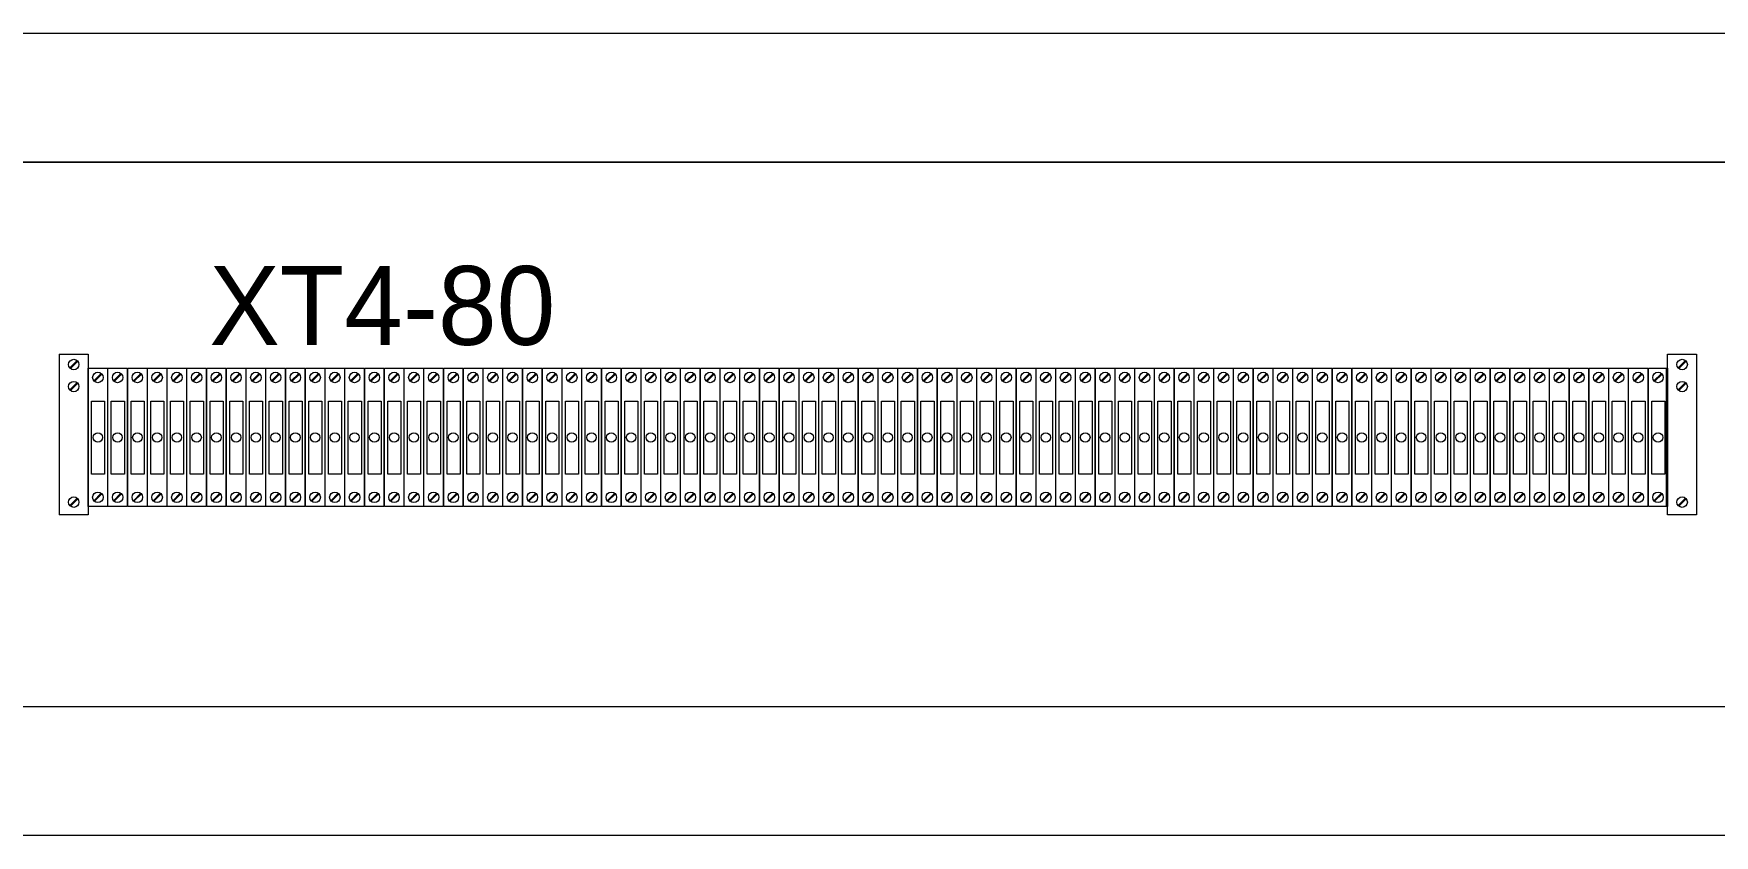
# Model space of a CAD drawing. Header units: millimetres. Extents: x 43457 to 72822, y 60284 to 123188.
# Drawn here: x 44127 to 44650, y 61876 to 62126 of the extents above; entities that cross this region are included whole.
import ezdxf

# ---------------------------------------------------------------- set-up
doc = ezdxf.new("R2010")
doc.units = ezdxf.units.MM
doc.header["$LTSCALE"] = 10
doc.layers.add('1轮廓实线层', color=7, linetype='Continuous', lineweight=18)
doc.layers.add('6文字层', color=3, linetype='Continuous', lineweight=18)
doc.styles.add('样式 1', font='SIMYOU.TTF', dxfattribs={"width": 0.9})

msp = doc.modelspace()

# ---------------------------------------------------------------- linework, layer by layer
at = {"layer": '1轮廓实线层'}
for p, q in [((44845.97, 62125.64), (44102.53, 62125.64)), ((45246.97, 62125.64), (44102.53, 62125.64)), ((44845.97, 62085.64), (44102.53, 62085.64)), ((44102.53, 62085.64), (45246.97, 62085.64)), ((45246.97, 61916.1), (44102.53, 61916.1)), ((45285.97, 61876.11), (44063.53, 61876.11))]:
    msp.add_line(p, q, dxfattribs=at)
at = {"layer": '1轮廓实线层', "lineweight": 13}
for p, q in [((44134.88, 62025.87), (44143.88, 62025.87)), ((44134.88, 62025.87), (44134.88, 61975.87)), ((44138.13, 62021.6), (44140.43, 62023.9)), ((44138.33, 62021.4), (44140.63, 62023.7)), ((44143.88, 62025.87), (44143.88, 61975.87)), ((44635.22, 62025.87), (44644.22, 62025.87)), ((44635.22, 61975.87), (44635.22, 62025.87)), ((44638.47, 62021.6), (44640.77, 62023.9)), ((44638.67, 62021.4), (44640.97, 62023.7)), ((44644.22, 62025.87), (44644.22, 61975.87)), ((44138.13, 62014.73), (44140.43, 62017.03)), ((44138.33, 62014.53), (44140.63, 62016.83)), ((44143.88, 62021.47), (44149.88, 62021.47)), ((44143.88, 61978.47), (44143.88, 62021.47)), ((44145.63, 62017.57), (44147.93, 62019.87)), ((44145.83, 62017.37), (44148.13, 62019.67)), ((44149.88, 62021.47), (44149.88, 61978.47)), ((44150.02, 62021.47), (44156.02, 62021.47)), ((44150.02, 61978.47), (44150.02, 62021.47)), ((44151.77, 62017.57), (44154.07, 62019.87)), ((44151.97, 62017.37), (44154.27, 62019.67)), ((44156.02, 62021.47), (44156.02, 61978.47)), ((44156.17, 62021.47), (44162.17, 62021.47)), ((44156.17, 61978.47), (44156.17, 62021.47)), ((44157.92, 62017.57), (44160.21, 62019.87)), ((44158.12, 62017.37), (44160.42, 62019.67)), ((44162.17, 62021.47), (44162.17, 61978.47)), ((44162.31, 62021.47), (44168.31, 62021.47)), ((44162.31, 61978.47), (44162.31, 62021.47)), ((44164.06, 62017.57), (44166.36, 62019.87)), ((44164.26, 62017.37), (44166.56, 62019.67)), ((44168.31, 62021.47), (44168.31, 61978.47)), ((44168.45, 62021.47), (44174.45, 62021.47)), ((44168.45, 61978.47), (44168.45, 62021.47)), ((44170.2, 62017.57), (44172.5, 62019.87)), ((44170.41, 62017.37), (44172.7, 62019.67)), ((44174.45, 62021.47), (44174.45, 61978.47)), ((44174.6, 62021.47), (44180.6, 62021.47)), ((44174.6, 61978.47), (44174.6, 62021.47)), ((44176.35, 62017.57), (44178.65, 62019.87)), ((44176.55, 62017.37), (44178.85, 62019.67)), ((44180.6, 62021.47), (44180.6, 61978.47)), ((44180.74, 62021.47), (44186.74, 62021.47)), ((44180.74, 61978.47), (44180.74, 62021.47)), ((44182.49, 62017.57), (44184.79, 62019.87)), ((44182.69, 62017.37), (44184.99, 62019.67)), ((44186.74, 62021.47), (44186.74, 61978.47)), ((44186.88, 62021.47), (44192.88, 62021.47)), ((44186.88, 61978.47), (44186.88, 62021.47)), ((44188.63, 62017.57), (44190.93, 62019.87)), ((44188.84, 62017.37), (44191.13, 62019.67)), ((44192.88, 62021.47), (44192.88, 61978.47)), ((44193.03, 62021.47), (44199.03, 62021.47)), ((44193.03, 61978.47), (44193.03, 62021.47)), ((44194.78, 62017.57), (44197.08, 62019.87)), ((44194.98, 62017.37), (44197.28, 62019.67)), ((44199.03, 62021.47), (44199.03, 61978.47)), ((44199.17, 62021.47), (44205.17, 62021.47)), ((44199.17, 61978.47), (44199.17, 62021.47)), ((44200.92, 62017.57), (44203.22, 62019.87)), ((44201.12, 62017.37), (44203.42, 62019.67)), ((44205.17, 62021.47), (44205.17, 61978.47)), ((44205.31, 62021.47), (44211.31, 62021.47)), ((44205.31, 61978.47), (44205.31, 62021.47)), ((44207.06, 62017.57), (44209.36, 62019.87)), ((44207.27, 62017.37), (44209.56, 62019.67)), ((44211.31, 62021.47), (44211.31, 61978.47)), ((44211.46, 62021.47), (44217.46, 62021.47)), ((44211.46, 61978.47), (44211.46, 62021.47)), ((44213.21, 62017.57), (44215.51, 62019.87)), ((44213.41, 62017.37), (44215.71, 62019.67)), ((44217.46, 62021.47), (44217.46, 61978.47)), ((44217.6, 62021.47), (44223.6, 62021.47)), ((44217.6, 61978.47), (44217.6, 62021.47)), ((44219.35, 62017.57), (44221.65, 62019.87)), ((44219.55, 62017.37), (44221.85, 62019.67)), ((44223.6, 62021.47), (44223.6, 61978.47)), ((44223.74, 62021.47), (44229.74, 62021.47)), ((44223.74, 61978.47), (44223.74, 62021.47)), ((44225.5, 62017.57), (44227.79, 62019.87)), ((44225.7, 62017.37), (44228, 62019.67)), ((44229.74, 62021.47), (44229.74, 61978.47)), ((44229.89, 62021.47), (44235.89, 62021.47)), ((44229.89, 61978.47), (44229.89, 62021.47)), ((44231.64, 62017.57), (44233.94, 62019.87)), ((44231.84, 62017.37), (44234.14, 62019.67)), ((44235.89, 62021.47), (44235.89, 61978.47)), ((44236.03, 62021.47), (44242.03, 62021.47)), ((44236.03, 61978.47), (44236.03, 62021.47)), ((44237.78, 62017.57), (44240.08, 62019.87)), ((44237.98, 62017.37), (44240.28, 62019.67)), ((44242.03, 62021.47), (44242.03, 61978.47)), ((44242.18, 62021.47), (44248.18, 62021.47)), ((44242.18, 61978.47), (44242.18, 62021.47)), ((44243.93, 62017.57), (44246.22, 62019.87)), ((44244.13, 62017.37), (44246.43, 62019.67)), ((44248.18, 62021.47), (44248.18, 61978.47)), ((44248.32, 62021.47), (44254.32, 62021.47)), ((44248.32, 61978.47), (44248.32, 62021.47)), ((44250.07, 62017.57), (44252.37, 62019.87)), ((44250.27, 62017.37), (44252.57, 62019.67)), ((44254.32, 62021.47), (44254.32, 61978.47)), ((44254.46, 62021.47), (44260.46, 62021.47)), ((44254.46, 61978.47), (44254.46, 62021.47)), ((44256.21, 62017.57), (44258.51, 62019.87)), ((44256.41, 62017.37), (44258.71, 62019.67)), ((44260.46, 62021.47), (44260.46, 61978.47)), ((44260.61, 62021.47), (44266.61, 62021.47)), ((44260.61, 61978.47), (44260.61, 62021.47)), ((44262.36, 62017.57), (44264.65, 62019.87)), ((44262.56, 62017.37), (44264.86, 62019.67)), ((44266.61, 62021.47), (44266.61, 61978.47)), ((44266.75, 61978.47), (44266.75, 62021.47)), ((44266.75, 62021.47), (44272.75, 62021.47)), ((44266.75, 61978.47), (44266.75, 62021.47)), ((44268.5, 62017.57), (44270.8, 62019.87)), ((44268.7, 62017.37), (44271, 62019.67)), ((44272.75, 62021.47), (44272.75, 61978.47)), ((44272.89, 62021.47), (44278.89, 62021.47)), ((44272.89, 61978.47), (44272.89, 62021.47)), ((44274.64, 62017.57), (44276.94, 62019.87)), ((44274.85, 62017.37), (44277.14, 62019.67)), ((44278.89, 62021.47), (44278.89, 61978.47)), ((44279.04, 62021.47), (44285.04, 62021.47)), ((44279.04, 61978.47), (44279.04, 62021.47)), ((44280.79, 62017.57), (44283.09, 62019.87)), ((44280.99, 62017.37), (44283.29, 62019.67)), ((44285.04, 62021.47), (44285.04, 61978.47)), ((44285.18, 62021.47), (44291.18, 62021.47)), ((44285.18, 61978.47), (44285.18, 62021.47)), ((44286.93, 62017.57), (44289.23, 62019.87)), ((44287.13, 62017.37), (44289.43, 62019.67)), ((44291.18, 62021.47), (44291.18, 61978.47)), ((44291.32, 62021.47), (44297.32, 62021.47)), ((44291.32, 61978.47), (44291.32, 62021.47)), ((44293.07, 62017.57), (44295.37, 62019.87)), ((44293.28, 62017.37), (44295.57, 62019.67)), ((44297.32, 62021.47), (44297.32, 61978.47)), ((44297.47, 62021.47), (44303.47, 62021.47)), ((44297.47, 61978.47), (44297.47, 62021.47)), ((44299.22, 62017.57), (44301.52, 62019.87)), ((44299.42, 62017.37), (44301.72, 62019.67)), ((44303.47, 62021.47), (44303.47, 61978.47)), ((44303.61, 62021.47), (44309.61, 62021.47)), ((44303.61, 61978.47), (44303.61, 62021.47)), ((44305.36, 62017.57), (44307.66, 62019.87)), ((44305.56, 62017.37), (44307.86, 62019.67)), ((44309.61, 62021.47), (44309.61, 61978.47)), ((44309.75, 62021.47), (44315.75, 62021.47)), ((44309.75, 61978.47), (44309.75, 62021.47)), ((44311.5, 62017.57), (44313.8, 62019.87)), ((44311.71, 62017.37), (44314, 62019.67)), ((44315.75, 62021.47), (44315.75, 61978.47)), ((44315.9, 62021.47), (44321.9, 62021.47)), ((44315.9, 61978.47), (44315.9, 62021.47)), ((44317.65, 62017.57), (44319.95, 62019.87)), ((44317.85, 62017.37), (44320.15, 62019.67)), ((44321.9, 62021.47), (44321.9, 61978.47)), ((44322.04, 62021.47), (44328.04, 62021.47)), ((44322.04, 61978.47), (44322.04, 62021.47)), ((44323.79, 62017.57), (44326.09, 62019.87)), ((44323.99, 62017.37), (44326.29, 62019.67)), ((44328.04, 62021.47), (44328.04, 61978.47)), ((44328.18, 62021.47), (44334.18, 62021.47)), ((44328.18, 61978.47), (44328.18, 62021.47)), ((44329.94, 62017.57), (44332.23, 62019.87)), ((44330.14, 62017.37), (44332.44, 62019.67)), ((44334.18, 62021.47), (44334.18, 61978.47)), ((44334.33, 62021.47), (44340.33, 62021.47)), ((44334.33, 61978.47), (44334.33, 62021.47)), ((44336.08, 62017.57), (44338.38, 62019.87)), ((44336.28, 62017.37), (44338.58, 62019.67)), ((44340.33, 62021.47), (44340.33, 61978.47)), ((44340.47, 62021.47), (44346.47, 62021.47)), ((44340.47, 61978.47), (44340.47, 62021.47)), ((44342.22, 62017.57), (44344.52, 62019.87)), ((44342.42, 62017.37), (44344.72, 62019.67)), ((44346.47, 62021.47), (44346.47, 61978.47)), ((44346.62, 62021.47), (44352.62, 62021.47)), ((44346.62, 61978.47), (44346.62, 62021.47)), ((44348.37, 62017.57), (44350.66, 62019.87)), ((44348.57, 62017.37), (44350.87, 62019.67)), ((44352.62, 62021.47), (44352.62, 61978.47)), ((44352.76, 62021.47), (44358.76, 62021.47)), ((44352.76, 61978.47), (44352.76, 62021.47)), ((44354.51, 62017.57), (44356.81, 62019.87)), ((44354.71, 62017.37), (44357.01, 62019.67)), ((44358.76, 62021.47), (44358.76, 61978.47)), ((44358.9, 62021.47), (44364.9, 62021.47)), ((44358.9, 61978.47), (44358.9, 62021.47)), ((44360.65, 62017.57), (44362.95, 62019.87)), ((44360.85, 62017.37), (44363.15, 62019.67)), ((44364.9, 62021.47), (44364.9, 61978.47)), ((44365.05, 62021.47), (44371.05, 62021.47)), ((44365.05, 61978.47), (44365.05, 62021.47)), ((44366.8, 62017.57), (44369.09, 62019.87)), ((44367, 62017.37), (44369.3, 62019.67)), ((44371.05, 62021.47), (44371.05, 61978.47)), ((44371.19, 62021.47), (44377.19, 62021.47)), ((44371.19, 61978.47), (44371.19, 62021.47)), ((44372.94, 62017.57), (44375.24, 62019.87)), ((44373.14, 62017.37), (44375.44, 62019.67)), ((44377.19, 62021.47), (44377.19, 61978.47)), ((44377.33, 62021.47), (44383.33, 62021.47)), ((44377.33, 61978.47), (44377.33, 62021.47)), ((44379.08, 62017.57), (44381.38, 62019.87)), ((44379.29, 62017.37), (44381.58, 62019.67)), ((44383.33, 62021.47), (44383.33, 61978.47)), ((44383.48, 62021.47), (44389.48, 62021.47)), ((44383.48, 61978.47), (44383.48, 62021.47)), ((44385.23, 62017.57), (44387.53, 62019.87)), ((44385.43, 62017.37), (44387.73, 62019.67)), ((44389.48, 62021.47), (44389.48, 61978.47)), ((44389.62, 61978.47), (44389.62, 62021.47)), ((44389.62, 62021.47), (44395.62, 62021.47)), ((44389.62, 61978.47), (44389.62, 62021.47)), ((44391.37, 62017.57), (44393.67, 62019.87)), ((44391.57, 62017.37), (44393.87, 62019.67)), ((44395.62, 62021.47), (44395.62, 61978.47)), ((44395.76, 62021.47), (44401.76, 62021.47)), ((44395.76, 61978.47), (44395.76, 62021.47)), ((44397.51, 62017.57), (44399.81, 62019.87)), ((44397.72, 62017.37), (44400.01, 62019.67)), ((44401.76, 62021.47), (44401.76, 61978.47)), ((44401.91, 62021.47), (44407.91, 62021.47)), ((44401.91, 61978.47), (44401.91, 62021.47)), ((44403.66, 62017.57), (44405.96, 62019.87)), ((44403.86, 62017.37), (44406.16, 62019.67)), ((44407.91, 62021.47), (44407.91, 61978.47)), ((44408.05, 62021.47), (44414.05, 62021.47)), ((44408.05, 61978.47), (44408.05, 62021.47)), ((44409.8, 62017.57), (44412.1, 62019.87)), ((44410, 62017.37), (44412.3, 62019.67)), ((44414.05, 62021.47), (44414.05, 61978.47)), ((44414.19, 62021.47), (44420.19, 62021.47)), ((44414.19, 61978.47), (44414.19, 62021.47)), ((44415.94, 62017.57), (44418.24, 62019.87)), ((44416.15, 62017.37), (44418.44, 62019.67)), ((44420.19, 62021.47), (44420.19, 61978.47)), ((44420.34, 62021.47), (44426.34, 62021.47)), ((44420.34, 61978.47), (44420.34, 62021.47)), ((44422.09, 62017.57), (44424.39, 62019.87)), ((44422.29, 62017.37), (44424.59, 62019.67)), ((44426.34, 62021.47), (44426.34, 61978.47)), ((44426.48, 62021.47), (44432.48, 62021.47)), ((44426.48, 61978.47), (44426.48, 62021.47)), ((44428.23, 62017.57), (44430.53, 62019.87)), ((44428.43, 62017.37), (44430.73, 62019.67)), ((44432.48, 62021.47), (44432.48, 61978.47)), ((44432.62, 62021.47), (44438.62, 62021.47)), ((44432.62, 61978.47), (44432.62, 62021.47)), ((44434.38, 62017.57), (44436.67, 62019.87)), ((44434.58, 62017.37), (44436.88, 62019.67)), ((44438.62, 62021.47), (44438.62, 61978.47)), ((44438.77, 62021.47), (44444.77, 62021.47)), ((44438.77, 61978.47), (44438.77, 62021.47)), ((44440.52, 62017.57), (44442.82, 62019.87)), ((44440.72, 62017.37), (44443.02, 62019.67)), ((44444.77, 62021.47), (44444.77, 61978.47)), ((44444.91, 62021.47), (44450.91, 62021.47)), ((44444.91, 61978.47), (44444.91, 62021.47)), ((44446.66, 62017.57), (44448.96, 62019.87)), ((44446.86, 62017.37), (44449.16, 62019.67)), ((44450.91, 62021.47), (44450.91, 61978.47)), ((44451.06, 62021.47), (44457.06, 62021.47)), ((44451.06, 61978.47), (44451.06, 62021.47)), ((44452.81, 62017.57), (44455.1, 62019.87)), ((44453.01, 62017.37), (44455.31, 62019.67)), ((44457.06, 62021.47), (44457.06, 61978.47)), ((44457.2, 62021.47), (44463.2, 62021.47)), ((44457.2, 61978.47), (44457.2, 62021.47)), ((44458.95, 62017.57), (44461.25, 62019.87)), ((44459.15, 62017.37), (44461.45, 62019.67)), ((44463.2, 62021.47), (44463.2, 61978.47)), ((44463.34, 62021.47), (44469.34, 62021.47)), ((44463.34, 61978.47), (44463.34, 62021.47)), ((44465.09, 62017.57), (44467.39, 62019.87)), ((44465.29, 62017.37), (44467.59, 62019.67)), ((44469.34, 62021.47), (44469.34, 61978.47)), ((44469.49, 62021.47), (44475.49, 62021.47)), ((44469.49, 61978.47), (44469.49, 62021.47)), ((44471.24, 62017.57), (44473.53, 62019.87)), ((44471.44, 62017.37), (44473.74, 62019.67)), ((44475.49, 62021.47), (44475.49, 61978.47)), ((44475.63, 62021.47), (44481.63, 62021.47)), ((44475.63, 61978.47), (44475.63, 62021.47)), ((44477.38, 62017.57), (44479.68, 62019.87)), ((44477.58, 62017.37), (44479.88, 62019.67)), ((44481.63, 62021.47), (44481.63, 61978.47)), ((44481.77, 62021.47), (44487.77, 62021.47)), ((44481.77, 61978.47), (44481.77, 62021.47)), ((44483.52, 62017.57), (44485.82, 62019.87)), ((44483.73, 62017.37), (44486.02, 62019.67)), ((44487.77, 62021.47), (44487.77, 61978.47)), ((44487.92, 62021.47), (44493.92, 62021.47)), ((44487.92, 61978.47), (44487.92, 62021.47)), ((44489.67, 62017.57), (44491.97, 62019.87)), ((44489.87, 62017.37), (44492.17, 62019.67)), ((44493.92, 62021.47), (44493.92, 61978.47)), ((44494.06, 62021.47), (44500.06, 62021.47)), ((44494.06, 61978.47), (44494.06, 62021.47)), ((44495.81, 62017.57), (44498.11, 62019.87)), ((44496.01, 62017.37), (44498.31, 62019.67)), ((44500.06, 62021.47), (44500.06, 61978.47)), ((44500.2, 62021.47), (44506.2, 62021.47)), ((44500.2, 61978.47), (44500.2, 62021.47)), ((44501.95, 62017.57), (44504.25, 62019.87)), ((44502.16, 62017.37), (44504.45, 62019.67)), ((44506.2, 62021.47), (44506.2, 61978.47)), ((44506.35, 62021.47), (44512.35, 62021.47)), ((44506.35, 61978.47), (44506.35, 62021.47)), ((44508.1, 62017.57), (44510.4, 62019.87)), ((44508.3, 62017.37), (44510.6, 62019.67)), ((44512.35, 62021.47), (44512.35, 61978.47)), ((44512.49, 61978.47), (44512.49, 62021.47)), ((44512.49, 62021.47), (44518.49, 62021.47)), ((44512.49, 61978.47), (44512.49, 62021.47)), ((44514.24, 62017.57), (44516.54, 62019.87)), ((44514.44, 62017.37), (44516.74, 62019.67)), ((44518.49, 62021.47), (44518.49, 61978.47)), ((44518.63, 62021.47), (44524.63, 62021.47)), ((44518.63, 61978.47), (44518.63, 62021.47)), ((44520.38, 62017.57), (44522.68, 62019.87)), ((44520.59, 62017.37), (44522.88, 62019.67)), ((44524.63, 62021.47), (44524.63, 61978.47)), ((44524.78, 62021.47), (44530.78, 62021.47)), ((44524.78, 61978.47), (44524.78, 62021.47)), ((44526.53, 62017.57), (44528.83, 62019.87)), ((44526.73, 62017.37), (44529.03, 62019.67)), ((44530.78, 62021.47), (44530.78, 61978.47)), ((44530.92, 62021.47), (44536.92, 62021.47)), ((44530.92, 61978.47), (44530.92, 62021.47)), ((44532.67, 62017.57), (44534.97, 62019.87)), ((44532.87, 62017.37), (44535.17, 62019.67)), ((44536.92, 62021.47), (44536.92, 61978.47)), ((44537.07, 62021.47), (44543.07, 62021.47)), ((44537.07, 61978.47), (44537.07, 62021.47)), ((44538.82, 62017.57), (44541.11, 62019.87)), ((44539.02, 62017.37), (44541.32, 62019.67)), ((44543.07, 62021.47), (44543.07, 61978.47)), ((44543.21, 62021.47), (44549.21, 62021.47)), ((44543.21, 61978.47), (44543.21, 62021.47)), ((44544.96, 62017.57), (44547.26, 62019.87)), ((44545.16, 62017.37), (44547.46, 62019.67)), ((44549.21, 62021.47), (44549.21, 61978.47)), ((44549.35, 62021.47), (44555.35, 62021.47)), ((44549.35, 61978.47), (44549.35, 62021.47)), ((44551.1, 62017.57), (44553.4, 62019.87)), ((44551.3, 62017.37), (44553.6, 62019.67)), ((44555.35, 62021.47), (44555.35, 61978.47)), ((44555.5, 62021.47), (44561.5, 62021.47)), ((44555.5, 61978.47), (44555.5, 62021.47)), ((44557.25, 62017.57), (44559.54, 62019.87)), ((44557.45, 62017.37), (44559.75, 62019.67)), ((44561.5, 62021.47), (44561.5, 61978.47)), ((44561.64, 62021.47), (44567.64, 62021.47)), ((44561.64, 61978.47), (44561.64, 62021.47)), ((44563.39, 62017.57), (44565.69, 62019.87)), ((44563.59, 62017.37), (44565.89, 62019.67)), ((44567.64, 62021.47), (44567.64, 61978.47)), ((44567.78, 62021.47), (44573.78, 62021.47)), ((44567.78, 61978.47), (44567.78, 62021.47)), ((44569.53, 62017.57), (44571.83, 62019.87)), ((44569.73, 62017.37), (44572.03, 62019.67)), ((44573.78, 62021.47), (44573.78, 61978.47)), ((44573.93, 62021.47), (44579.93, 62021.47)), ((44573.93, 61978.47), (44573.93, 62021.47)), ((44575.68, 62017.57), (44577.97, 62019.87)), ((44575.88, 62017.37), (44578.18, 62019.67)), ((44579.93, 62021.47), (44579.93, 61978.47)), ((44580.07, 62021.47), (44586.07, 62021.47)), ((44580.07, 61978.47), (44580.07, 62021.47)), ((44581.82, 62017.57), (44584.12, 62019.87)), ((44582.02, 62017.37), (44584.32, 62019.67)), ((44586.07, 62021.47), (44586.07, 61978.47)), ((44586.21, 62021.47), (44592.21, 62021.47)), ((44586.21, 61978.47), (44586.21, 62021.47)), ((44587.96, 62017.57), (44590.26, 62019.87)), ((44588.17, 62017.37), (44590.46, 62019.67)), ((44592.21, 62021.47), (44592.21, 61978.47)), ((44592.36, 62021.47), (44598.36, 62021.47)), ((44592.36, 61978.47), (44592.36, 62021.47)), ((44594.11, 62017.57), (44596.41, 62019.87)), ((44594.31, 62017.37), (44596.61, 62019.67)), ((44598.36, 62021.47), (44598.36, 61978.47)), ((44598.5, 62021.47), (44604.5, 62021.47)), ((44598.5, 61978.47), (44598.5, 62021.47)), ((44600.25, 62017.57), (44602.55, 62019.87)), ((44600.45, 62017.37), (44602.75, 62019.67)), ((44604.5, 62021.47), (44604.5, 61978.47)), ((44604.64, 62021.47), (44610.64, 62021.47)), ((44604.64, 61978.47), (44604.64, 62021.47)), ((44606.39, 62017.57), (44608.69, 62019.87)), ((44606.6, 62017.37), (44608.89, 62019.67)), ((44610.64, 62021.47), (44610.64, 61978.47)), ((44610.79, 62021.47), (44616.79, 62021.47)), ((44610.79, 61978.47), (44610.79, 62021.47)), ((44612.54, 62017.57), (44614.84, 62019.87)), ((44612.74, 62017.37), (44615.04, 62019.67)), ((44616.79, 62021.47), (44616.79, 61978.47)), ((44616.93, 62021.47), (44622.93, 62021.47)), ((44616.93, 61978.47), (44616.93, 62021.47)), ((44618.68, 62017.57), (44620.98, 62019.87)), ((44618.88, 62017.37), (44621.18, 62019.67)), ((44622.93, 62021.47), (44622.93, 61978.47)), ((44623.07, 62021.47), (44629.07, 62021.47)), ((44623.07, 61978.47), (44623.07, 62021.47)), ((44624.82, 62017.57), (44627.12, 62019.87)), ((44625.03, 62017.37), (44627.32, 62019.67)), ((44629.07, 62021.47), (44629.07, 61978.47)), ((44629.22, 62021.47), (44635.22, 62021.47)), ((44629.22, 61978.47), (44629.22, 62021.47)), ((44630.97, 62017.57), (44633.27, 62019.87)), ((44631.17, 62017.37), (44633.47, 62019.67)), ((44634.88, 61978.47), (44634.88, 62021.47)), ((44635.22, 62021.47), (44635.22, 61978.47)), ((44638.47, 62014.73), (44640.77, 62017.03)), ((44638.67, 62014.53), (44640.97, 62016.83)), ((44138.13, 61978.78), (44140.43, 61981.08)), ((44138.33, 61978.58), (44140.63, 61980.88)), ((44145.63, 61980.28), (44147.93, 61982.58)), ((44145.83, 61980.08), (44148.13, 61982.37)), ((44151.77, 61980.28), (44154.07, 61982.58)), ((44151.97, 61980.08), (44154.27, 61982.37)), ((44157.92, 61980.28), (44160.21, 61982.58)), ((44158.12, 61980.08), (44160.42, 61982.37)), ((44164.06, 61980.28), (44166.36, 61982.58)), ((44164.26, 61980.08), (44166.56, 61982.37)), ((44170.2, 61980.28), (44172.5, 61982.58)), ((44170.41, 61980.08), (44172.7, 61982.37)), ((44176.35, 61980.28), (44178.65, 61982.58)), ((44176.55, 61980.08), (44178.85, 61982.37)), ((44182.49, 61980.28), (44184.79, 61982.58)), ((44182.69, 61980.08), (44184.99, 61982.37)), ((44188.63, 61980.28), (44190.93, 61982.58)), ((44188.84, 61980.08), (44191.13, 61982.37)), ((44194.78, 61980.28), (44197.08, 61982.58)), ((44194.98, 61980.08), (44197.28, 61982.37)), ((44200.92, 61980.28), (44203.22, 61982.58)), ((44201.12, 61980.08), (44203.42, 61982.37)), ((44207.06, 61980.28), (44209.36, 61982.58)), ((44207.27, 61980.08), (44209.56, 61982.37)), ((44213.21, 61980.28), (44215.51, 61982.58)), ((44213.41, 61980.08), (44215.71, 61982.37)), ((44219.35, 61980.28), (44221.65, 61982.58)), ((44219.55, 61980.08), (44221.85, 61982.37)), ((44225.5, 61980.28), (44227.79, 61982.58)), ((44225.7, 61980.08), (44228, 61982.37)), ((44231.64, 61980.28), (44233.94, 61982.58)), ((44231.84, 61980.08), (44234.14, 61982.37)), ((44237.78, 61980.28), (44240.08, 61982.58)), ((44237.98, 61980.08), (44240.28, 61982.37)), ((44243.93, 61980.28), (44246.22, 61982.58)), ((44244.13, 61980.08), (44246.43, 61982.37)), ((44250.07, 61980.28), (44252.37, 61982.58)), ((44250.27, 61980.08), (44252.57, 61982.37)), ((44256.21, 61980.28), (44258.51, 61982.58)), ((44256.41, 61980.08), (44258.71, 61982.37)), ((44262.36, 61980.28), (44264.65, 61982.58)), ((44262.56, 61980.08), (44264.86, 61982.37)), ((44268.5, 61980.28), (44270.8, 61982.58)), ((44268.7, 61980.08), (44271, 61982.37)), ((44274.64, 61980.28), (44276.94, 61982.58)), ((44274.85, 61980.08), (44277.14, 61982.37)), ((44280.79, 61980.28), (44283.09, 61982.58)), ((44280.99, 61980.08), (44283.29, 61982.37)), ((44286.93, 61980.28), (44289.23, 61982.58)), ((44287.13, 61980.08), (44289.43, 61982.37)), ((44293.07, 61980.28), (44295.37, 61982.58)), ((44293.28, 61980.08), (44295.57, 61982.37)), ((44299.22, 61980.28), (44301.52, 61982.58)), ((44299.42, 61980.08), (44301.72, 61982.37)), ((44305.36, 61980.28), (44307.66, 61982.58)), ((44305.56, 61980.08), (44307.86, 61982.37)), ((44311.5, 61980.28), (44313.8, 61982.58)), ((44311.71, 61980.08), (44314, 61982.37)), ((44317.65, 61980.28), (44319.95, 61982.58)), ((44317.85, 61980.08), (44320.15, 61982.37)), ((44323.79, 61980.28), (44326.09, 61982.58)), ((44323.99, 61980.08), (44326.29, 61982.37)), ((44329.94, 61980.28), (44332.23, 61982.58)), ((44330.14, 61980.08), (44332.44, 61982.37)), ((44336.08, 61980.28), (44338.38, 61982.58)), ((44336.28, 61980.08), (44338.58, 61982.37)), ((44342.22, 61980.28), (44344.52, 61982.58)), ((44342.42, 61980.08), (44344.72, 61982.37)), ((44348.37, 61980.28), (44350.66, 61982.58)), ((44348.57, 61980.08), (44350.87, 61982.37)), ((44354.51, 61980.28), (44356.81, 61982.58)), ((44354.71, 61980.08), (44357.01, 61982.37)), ((44360.65, 61980.28), (44362.95, 61982.58)), ((44360.85, 61980.08), (44363.15, 61982.37)), ((44366.8, 61980.28), (44369.09, 61982.58)), ((44367, 61980.08), (44369.3, 61982.37)), ((44372.94, 61980.28), (44375.24, 61982.58)), ((44373.14, 61980.08), (44375.44, 61982.37)), ((44379.08, 61980.28), (44381.38, 61982.58)), ((44379.29, 61980.08), (44381.58, 61982.37)), ((44385.23, 61980.28), (44387.53, 61982.58)), ((44385.43, 61980.08), (44387.73, 61982.37)), ((44391.37, 61980.28), (44393.67, 61982.58)), ((44391.57, 61980.08), (44393.87, 61982.37)), ((44397.51, 61980.28), (44399.81, 61982.58)), ((44397.72, 61980.08), (44400.01, 61982.37)), ((44403.66, 61980.28), (44405.96, 61982.58)), ((44403.86, 61980.08), (44406.16, 61982.37)), ((44409.8, 61980.28), (44412.1, 61982.58)), ((44410, 61980.08), (44412.3, 61982.37)), ((44415.94, 61980.28), (44418.24, 61982.58)), ((44416.15, 61980.08), (44418.44, 61982.37)), ((44422.09, 61980.28), (44424.39, 61982.58)), ((44422.29, 61980.08), (44424.59, 61982.37)), ((44428.23, 61980.28), (44430.53, 61982.58)), ((44428.43, 61980.08), (44430.73, 61982.37)), ((44434.38, 61980.28), (44436.67, 61982.58)), ((44434.58, 61980.08), (44436.88, 61982.37)), ((44440.52, 61980.28), (44442.82, 61982.58)), ((44440.72, 61980.08), (44443.02, 61982.37)), ((44446.66, 61980.28), (44448.96, 61982.58)), ((44446.86, 61980.08), (44449.16, 61982.37)), ((44452.81, 61980.28), (44455.1, 61982.58)), ((44453.01, 61980.08), (44455.31, 61982.37)), ((44458.95, 61980.28), (44461.25, 61982.58)), ((44459.15, 61980.08), (44461.45, 61982.37)), ((44465.09, 61980.28), (44467.39, 61982.58)), ((44465.29, 61980.08), (44467.59, 61982.37)), ((44471.24, 61980.28), (44473.53, 61982.58)), ((44471.44, 61980.08), (44473.74, 61982.37)), ((44477.38, 61980.28), (44479.68, 61982.58)), ((44477.58, 61980.08), (44479.88, 61982.37)), ((44483.52, 61980.28), (44485.82, 61982.58)), ((44483.73, 61980.08), (44486.02, 61982.37)), ((44489.67, 61980.28), (44491.97, 61982.58)), ((44489.87, 61980.08), (44492.17, 61982.37)), ((44495.81, 61980.28), (44498.11, 61982.58)), ((44496.01, 61980.08), (44498.31, 61982.37)), ((44501.95, 61980.28), (44504.25, 61982.58)), ((44502.16, 61980.08), (44504.45, 61982.37)), ((44508.1, 61980.28), (44510.4, 61982.58)), ((44508.3, 61980.08), (44510.6, 61982.37)), ((44514.24, 61980.28), (44516.54, 61982.58)), ((44514.44, 61980.08), (44516.74, 61982.37)), ((44520.38, 61980.28), (44522.68, 61982.58)), ((44520.59, 61980.08), (44522.88, 61982.37)), ((44526.53, 61980.28), (44528.83, 61982.58)), ((44526.73, 61980.08), (44529.03, 61982.37)), ((44532.67, 61980.28), (44534.97, 61982.58)), ((44532.87, 61980.08), (44535.17, 61982.37)), ((44538.82, 61980.28), (44541.11, 61982.58)), ((44539.02, 61980.08), (44541.32, 61982.37)), ((44544.96, 61980.28), (44547.26, 61982.58)), ((44545.16, 61980.08), (44547.46, 61982.37)), ((44551.1, 61980.28), (44553.4, 61982.58)), ((44551.3, 61980.08), (44553.6, 61982.37)), ((44557.25, 61980.28), (44559.54, 61982.58)), ((44557.45, 61980.08), (44559.75, 61982.37)), ((44563.39, 61980.28), (44565.69, 61982.58)), ((44563.59, 61980.08), (44565.89, 61982.37)), ((44569.53, 61980.28), (44571.83, 61982.58)), ((44569.73, 61980.08), (44572.03, 61982.37)), ((44575.68, 61980.28), (44577.97, 61982.58)), ((44575.88, 61980.08), (44578.18, 61982.37)), ((44581.82, 61980.28), (44584.12, 61982.58)), ((44582.02, 61980.08), (44584.32, 61982.37)), ((44587.96, 61980.28), (44590.26, 61982.58)), ((44588.17, 61980.08), (44590.46, 61982.37)), ((44594.11, 61980.28), (44596.41, 61982.58)), ((44594.31, 61980.08), (44596.61, 61982.37)), ((44600.25, 61980.28), (44602.55, 61982.58)), ((44600.45, 61980.08), (44602.75, 61982.37)), ((44606.39, 61980.28), (44608.69, 61982.58)), ((44606.6, 61980.08), (44608.89, 61982.37)), ((44612.54, 61980.28), (44614.84, 61982.58)), ((44612.74, 61980.08), (44615.04, 61982.37)), ((44618.68, 61980.28), (44620.98, 61982.58)), ((44618.88, 61980.08), (44621.18, 61982.37)), ((44624.82, 61980.28), (44627.12, 61982.58)), ((44625.03, 61980.08), (44627.32, 61982.37)), ((44630.97, 61980.28), (44633.27, 61982.58)), ((44631.17, 61980.08), (44633.47, 61982.37)), ((44638.47, 61978.78), (44640.77, 61981.08)), ((44638.67, 61978.58), (44640.97, 61980.88)), ((44143.88, 61975.87), (44134.88, 61975.87)), ((44149.88, 61978.47), (44143.88, 61978.47)), ((44156.02, 61978.47), (44150.02, 61978.47)), ((44162.17, 61978.47), (44156.17, 61978.47)), ((44168.31, 61978.47), (44162.31, 61978.47)), ((44174.45, 61978.47), (44168.45, 61978.47)), ((44180.6, 61978.47), (44174.6, 61978.47)), ((44186.74, 61978.47), (44180.74, 61978.47)), ((44192.88, 61978.47), (44186.88, 61978.47)), ((44199.03, 61978.47), (44193.03, 61978.47)), ((44205.17, 61978.47), (44199.17, 61978.47)), ((44211.31, 61978.47), (44205.31, 61978.47)), ((44217.46, 61978.47), (44211.46, 61978.47)), ((44223.6, 61978.47), (44217.6, 61978.47)), ((44229.74, 61978.47), (44223.74, 61978.47)), ((44235.89, 61978.47), (44229.89, 61978.47)), ((44242.03, 61978.47), (44236.03, 61978.47)), ((44248.18, 61978.47), (44242.18, 61978.47)), ((44254.32, 61978.47), (44248.32, 61978.47)), ((44260.46, 61978.47), (44254.46, 61978.47)), ((44266.61, 61978.47), (44260.61, 61978.47)), ((44272.75, 61978.47), (44266.75, 61978.47)), ((44278.89, 61978.47), (44272.89, 61978.47)), ((44285.04, 61978.47), (44279.04, 61978.47)), ((44291.18, 61978.47), (44285.18, 61978.47)), ((44297.32, 61978.47), (44291.32, 61978.47)), ((44303.47, 61978.47), (44297.47, 61978.47)), ((44309.61, 61978.47), (44303.61, 61978.47)), ((44315.75, 61978.47), (44309.75, 61978.47)), ((44321.9, 61978.47), (44315.9, 61978.47)), ((44328.04, 61978.47), (44322.04, 61978.47)), ((44334.18, 61978.47), (44328.18, 61978.47)), ((44340.33, 61978.47), (44334.33, 61978.47)), ((44346.47, 61978.47), (44340.47, 61978.47)), ((44352.62, 61978.47), (44346.62, 61978.47)), ((44358.76, 61978.47), (44352.76, 61978.47)), ((44364.9, 61978.47), (44358.9, 61978.47)), ((44371.05, 61978.47), (44365.05, 61978.47)), ((44377.19, 61978.47), (44371.19, 61978.47)), ((44383.33, 61978.47), (44377.33, 61978.47)), ((44389.48, 61978.47), (44383.48, 61978.47)), ((44395.62, 61978.47), (44389.62, 61978.47)), ((44401.76, 61978.47), (44395.76, 61978.47)), ((44407.91, 61978.47), (44401.91, 61978.47)), ((44414.05, 61978.47), (44408.05, 61978.47)), ((44420.19, 61978.47), (44414.19, 61978.47)), ((44426.34, 61978.47), (44420.34, 61978.47)), ((44432.48, 61978.47), (44426.48, 61978.47)), ((44438.62, 61978.47), (44432.62, 61978.47)), ((44444.77, 61978.47), (44438.77, 61978.47)), ((44450.91, 61978.47), (44444.91, 61978.47)), ((44457.06, 61978.47), (44451.06, 61978.47)), ((44463.2, 61978.47), (44457.2, 61978.47)), ((44469.34, 61978.47), (44463.34, 61978.47)), ((44475.49, 61978.47), (44469.49, 61978.47)), ((44481.63, 61978.47), (44475.63, 61978.47)), ((44487.77, 61978.47), (44481.77, 61978.47)), ((44493.92, 61978.47), (44487.92, 61978.47)), ((44500.06, 61978.47), (44494.06, 61978.47)), ((44506.2, 61978.47), (44500.2, 61978.47)), ((44512.35, 61978.47), (44506.35, 61978.47)), ((44518.49, 61978.47), (44512.49, 61978.47)), ((44524.63, 61978.47), (44518.63, 61978.47)), ((44530.78, 61978.47), (44524.78, 61978.47)), ((44536.92, 61978.47), (44530.92, 61978.47)), ((44543.07, 61978.47), (44537.07, 61978.47)), ((44549.21, 61978.47), (44543.21, 61978.47)), ((44555.35, 61978.47), (44549.35, 61978.47)), ((44561.5, 61978.47), (44555.5, 61978.47)), ((44567.64, 61978.47), (44561.64, 61978.47)), ((44573.78, 61978.47), (44567.78, 61978.47)), ((44579.93, 61978.47), (44573.93, 61978.47)), ((44586.07, 61978.47), (44580.07, 61978.47)), ((44592.21, 61978.47), (44586.21, 61978.47)), ((44598.36, 61978.47), (44592.36, 61978.47)), ((44604.5, 61978.47), (44598.5, 61978.47)), ((44610.64, 61978.47), (44604.64, 61978.47)), ((44616.79, 61978.47), (44610.79, 61978.47)), ((44622.93, 61978.47), (44616.93, 61978.47)), ((44629.07, 61978.47), (44623.07, 61978.47)), ((44635.22, 61978.47), (44629.22, 61978.47)), ((44644.22, 61975.87), (44635.22, 61975.87))]:
    msp.add_line(p, q, dxfattribs=at)
for points in [[(44144.91, 62011.3), (44148.99, 62011.3), (44148.99, 61988.55), (44144.91, 61988.55)], [(44151.06, 62011.3), (44155.14, 62011.3), (44155.14, 61988.55), (44151.06, 61988.55)], [(44157.2, 62011.3), (44161.28, 62011.3), (44161.28, 61988.55), (44157.2, 61988.55)], [(44163.34, 62011.3), (44167.42, 62011.3), (44167.42, 61988.55), (44163.34, 61988.55)], [(44169.49, 62011.3), (44173.57, 62011.3), (44173.57, 61988.55), (44169.49, 61988.55)], [(44175.63, 62011.3), (44179.71, 62011.3), (44179.71, 61988.55), (44175.63, 61988.55)], [(44181.77, 62011.3), (44185.86, 62011.3), (44185.86, 61988.55), (44181.77, 61988.55)], [(44187.92, 62011.3), (44192, 62011.3), (44192, 61988.55), (44187.92, 61988.55)], [(44194.06, 62011.3), (44198.14, 62011.3), (44198.14, 61988.55), (44194.06, 61988.55)], [(44200.21, 62011.3), (44204.29, 62011.3), (44204.29, 61988.55), (44200.21, 61988.55)], [(44206.35, 62011.3), (44210.43, 62011.3), (44210.43, 61988.55), (44206.35, 61988.55)], [(44212.49, 62011.3), (44216.57, 62011.3), (44216.57, 61988.55), (44212.49, 61988.55)], [(44218.64, 62011.3), (44222.72, 62011.3), (44222.72, 61988.55), (44218.64, 61988.55)], [(44224.78, 62011.3), (44228.86, 62011.3), (44228.86, 61988.55), (44224.78, 61988.55)], [(44230.92, 62011.3), (44235, 62011.3), (44235, 61988.55), (44230.92, 61988.55)], [(44237.07, 62011.3), (44241.15, 62011.3), (44241.15, 61988.55), (44237.07, 61988.55)], [(44243.21, 62011.3), (44247.29, 62011.3), (44247.29, 61988.55), (44243.21, 61988.55)], [(44249.35, 62011.3), (44253.43, 62011.3), (44253.43, 61988.55), (44249.35, 61988.55)], [(44255.5, 62011.3), (44259.58, 62011.3), (44259.58, 61988.55), (44255.5, 61988.55)], [(44261.64, 62011.3), (44265.72, 62011.3), (44265.72, 61988.55), (44261.64, 61988.55)], [(44267.78, 62011.3), (44271.86, 62011.3), (44271.86, 61988.55), (44267.78, 61988.55)], [(44273.93, 62011.3), (44278.01, 62011.3), (44278.01, 61988.55), (44273.93, 61988.55)], [(44280.07, 62011.3), (44284.15, 62011.3), (44284.15, 61988.55), (44280.07, 61988.55)], [(44286.21, 62011.3), (44290.3, 62011.3), (44290.3, 61988.55), (44286.21, 61988.55)], [(44292.36, 62011.3), (44296.44, 62011.3), (44296.44, 61988.55), (44292.36, 61988.55)], [(44298.5, 62011.3), (44302.58, 62011.3), (44302.58, 61988.55), (44298.5, 61988.55)], [(44304.65, 62011.3), (44308.73, 62011.3), (44308.73, 61988.55), (44304.65, 61988.55)], [(44310.79, 62011.3), (44314.87, 62011.3), (44314.87, 61988.55), (44310.79, 61988.55)], [(44316.93, 62011.3), (44321.01, 62011.3), (44321.01, 61988.55), (44316.93, 61988.55)], [(44323.08, 62011.3), (44327.16, 62011.3), (44327.16, 61988.55), (44323.08, 61988.55)], [(44329.22, 62011.3), (44333.3, 62011.3), (44333.3, 61988.55), (44329.22, 61988.55)], [(44335.36, 62011.3), (44339.44, 62011.3), (44339.44, 61988.55), (44335.36, 61988.55)], [(44341.51, 62011.3), (44345.59, 62011.3), (44345.59, 61988.55), (44341.51, 61988.55)], [(44347.65, 62011.3), (44351.73, 62011.3), (44351.73, 61988.55), (44347.65, 61988.55)], [(44353.79, 62011.3), (44357.87, 62011.3), (44357.87, 61988.55), (44353.79, 61988.55)], [(44359.94, 62011.3), (44364.02, 62011.3), (44364.02, 61988.55), (44359.94, 61988.55)], [(44366.08, 62011.3), (44370.16, 62011.3), (44370.16, 61988.55), (44366.08, 61988.55)], [(44372.22, 62011.3), (44376.3, 62011.3), (44376.3, 61988.55), (44372.22, 61988.55)], [(44378.37, 62011.3), (44382.45, 62011.3), (44382.45, 61988.55), (44378.37, 61988.55)], [(44384.51, 62011.3), (44388.59, 62011.3), (44388.59, 61988.55), (44384.51, 61988.55)], [(44390.65, 62011.3), (44394.74, 62011.3), (44394.74, 61988.55), (44390.65, 61988.55)], [(44396.8, 62011.3), (44400.88, 62011.3), (44400.88, 61988.55), (44396.8, 61988.55)], [(44402.94, 62011.3), (44407.02, 62011.3), (44407.02, 61988.55), (44402.94, 61988.55)], [(44409.09, 62011.3), (44413.17, 62011.3), (44413.17, 61988.55), (44409.09, 61988.55)], [(44415.23, 62011.3), (44419.31, 62011.3), (44419.31, 61988.55), (44415.23, 61988.55)], [(44421.37, 62011.3), (44425.45, 62011.3), (44425.45, 61988.55), (44421.37, 61988.55)], [(44427.52, 62011.3), (44431.6, 62011.3), (44431.6, 61988.55), (44427.52, 61988.55)], [(44433.66, 62011.3), (44437.74, 62011.3), (44437.74, 61988.55), (44433.66, 61988.55)], [(44439.8, 62011.3), (44443.88, 62011.3), (44443.88, 61988.55), (44439.8, 61988.55)], [(44445.95, 62011.3), (44450.03, 62011.3), (44450.03, 61988.55), (44445.95, 61988.55)], [(44452.09, 62011.3), (44456.17, 62011.3), (44456.17, 61988.55), (44452.09, 61988.55)], [(44458.23, 62011.3), (44462.31, 62011.3), (44462.31, 61988.55), (44458.23, 61988.55)], [(44464.38, 62011.3), (44468.46, 62011.3), (44468.46, 61988.55), (44464.38, 61988.55)], [(44470.52, 62011.3), (44474.6, 62011.3), (44474.6, 61988.55), (44470.52, 61988.55)], [(44476.66, 62011.3), (44480.74, 62011.3), (44480.74, 61988.55), (44476.66, 61988.55)], [(44482.81, 62011.3), (44486.89, 62011.3), (44486.89, 61988.55), (44482.81, 61988.55)], [(44488.95, 62011.3), (44493.03, 62011.3), (44493.03, 61988.55), (44488.95, 61988.55)], [(44495.1, 62011.3), (44499.18, 62011.3), (44499.18, 61988.55), (44495.1, 61988.55)], [(44501.24, 62011.3), (44505.32, 62011.3), (44505.32, 61988.55), (44501.24, 61988.55)], [(44507.38, 62011.3), (44511.46, 62011.3), (44511.46, 61988.55), (44507.38, 61988.55)], [(44513.53, 62011.3), (44517.61, 62011.3), (44517.61, 61988.55), (44513.53, 61988.55)], [(44519.67, 62011.3), (44523.75, 62011.3), (44523.75, 61988.55), (44519.67, 61988.55)], [(44525.81, 62011.3), (44529.89, 62011.3), (44529.89, 61988.55), (44525.81, 61988.55)], [(44531.96, 62011.3), (44536.04, 62011.3), (44536.04, 61988.55), (44531.96, 61988.55)], [(44538.1, 62011.3), (44542.18, 62011.3), (44542.18, 61988.55), (44538.1, 61988.55)], [(44544.24, 62011.3), (44548.32, 62011.3), (44548.32, 61988.55), (44544.24, 61988.55)], [(44550.39, 62011.3), (44554.47, 62011.3), (44554.47, 61988.55), (44550.39, 61988.55)], [(44556.53, 62011.3), (44560.61, 62011.3), (44560.61, 61988.55), (44556.53, 61988.55)], [(44562.67, 62011.3), (44566.75, 62011.3), (44566.75, 61988.55), (44562.67, 61988.55)], [(44568.82, 62011.3), (44572.9, 62011.3), (44572.9, 61988.55), (44568.82, 61988.55)], [(44574.96, 62011.3), (44579.04, 62011.3), (44579.04, 61988.55), (44574.96, 61988.55)], [(44581.1, 62011.3), (44585.18, 62011.3), (44585.18, 61988.55), (44581.1, 61988.55)], [(44587.25, 62011.3), (44591.33, 62011.3), (44591.33, 61988.55), (44587.25, 61988.55)], [(44593.39, 62011.3), (44597.47, 62011.3), (44597.47, 61988.55), (44593.39, 61988.55)], [(44599.54, 62011.3), (44603.62, 62011.3), (44603.62, 61988.55), (44599.54, 61988.55)], [(44605.68, 62011.3), (44609.76, 62011.3), (44609.76, 61988.55), (44605.68, 61988.55)], [(44611.82, 62011.3), (44615.9, 62011.3), (44615.9, 61988.55), (44611.82, 61988.55)], [(44617.97, 62011.3), (44622.05, 62011.3), (44622.05, 61988.55), (44617.97, 61988.55)], [(44624.11, 62011.3), (44628.19, 62011.3), (44628.19, 61988.55), (44624.11, 61988.55)], [(44630.25, 62011.3), (44634.33, 62011.3), (44634.33, 61988.55), (44630.25, 61988.55)]]:
    msp.add_lwpolyline(points, close=True, dxfattribs=at)
for centre, radius in [((44139.38, 62022.65), 1.63), ((44639.72, 62022.65), 1.63), ((44139.38, 62015.78), 1.63), ((44146.88, 62018.62), 1.63), ((44153.02, 62018.62), 1.63), ((44159.17, 62018.62), 1.63), ((44165.31, 62018.62), 1.63), ((44171.45, 62018.62), 1.63), ((44177.6, 62018.62), 1.63), ((44183.74, 62018.62), 1.63), ((44189.88, 62018.62), 1.63), ((44196.03, 62018.62), 1.63), ((44202.17, 62018.62), 1.63), ((44208.31, 62018.62), 1.63), ((44214.46, 62018.62), 1.63), ((44220.6, 62018.62), 1.63), ((44226.74, 62018.62), 1.63), ((44232.89, 62018.62), 1.63), ((44239.03, 62018.62), 1.63), ((44245.18, 62018.62), 1.63), ((44251.32, 62018.62), 1.63), ((44257.46, 62018.62), 1.63), ((44263.61, 62018.62), 1.63), ((44269.75, 62018.62), 1.63), ((44275.89, 62018.62), 1.63), ((44282.04, 62018.62), 1.63), ((44288.18, 62018.62), 1.63), ((44294.32, 62018.62), 1.63), ((44300.47, 62018.62), 1.63), ((44306.61, 62018.62), 1.63), ((44312.75, 62018.62), 1.63), ((44318.9, 62018.62), 1.63), ((44325.04, 62018.62), 1.63), ((44331.18, 62018.62), 1.63), ((44337.33, 62018.62), 1.63), ((44343.47, 62018.62), 1.63), ((44349.62, 62018.62), 1.63), ((44355.76, 62018.62), 1.63), ((44361.9, 62018.62), 1.63), ((44368.05, 62018.62), 1.63), ((44374.19, 62018.62), 1.63), ((44380.33, 62018.62), 1.63), ((44386.48, 62018.62), 1.63), ((44392.62, 62018.62), 1.63), ((44398.76, 62018.62), 1.63), ((44404.91, 62018.62), 1.63), ((44411.05, 62018.62), 1.63), ((44417.19, 62018.62), 1.63), ((44423.34, 62018.62), 1.63), ((44429.48, 62018.62), 1.63), ((44435.62, 62018.62), 1.63), ((44441.77, 62018.62), 1.63), ((44447.91, 62018.62), 1.63), ((44454.06, 62018.62), 1.63), ((44460.2, 62018.62), 1.63), ((44466.34, 62018.62), 1.63), ((44472.49, 62018.62), 1.63), ((44478.63, 62018.62), 1.63), ((44484.77, 62018.62), 1.63), ((44490.92, 62018.62), 1.63), ((44497.06, 62018.62), 1.63), ((44503.2, 62018.62), 1.63), ((44509.35, 62018.62), 1.63), ((44515.49, 62018.62), 1.63), ((44521.63, 62018.62), 1.63), ((44527.78, 62018.62), 1.63), ((44533.92, 62018.62), 1.63), ((44540.07, 62018.62), 1.63), ((44546.21, 62018.62), 1.63), ((44552.35, 62018.62), 1.63), ((44558.5, 62018.62), 1.63), ((44564.64, 62018.62), 1.63), ((44570.78, 62018.62), 1.63), ((44576.93, 62018.62), 1.63), ((44583.07, 62018.62), 1.63), ((44589.21, 62018.62), 1.63), ((44595.36, 62018.62), 1.63), ((44601.5, 62018.62), 1.63), ((44607.64, 62018.62), 1.63), ((44613.79, 62018.62), 1.63), ((44619.93, 62018.62), 1.63), ((44626.07, 62018.62), 1.63), ((44632.22, 62018.62), 1.63), ((44639.72, 62015.78), 1.63), ((44146.88, 61999.97), 1.47), ((44153.02, 61999.97), 1.47), ((44159.17, 61999.97), 1.47), ((44165.31, 61999.97), 1.47), ((44171.45, 61999.97), 1.47), ((44177.6, 61999.97), 1.47), ((44183.74, 61999.97), 1.47), ((44189.88, 61999.97), 1.47), ((44196.03, 61999.97), 1.47), ((44202.17, 61999.97), 1.47), ((44208.31, 61999.97), 1.47), ((44214.46, 61999.97), 1.47), ((44220.6, 61999.97), 1.47), ((44226.74, 61999.97), 1.47), ((44232.89, 61999.97), 1.47), ((44239.03, 61999.97), 1.47), ((44245.18, 61999.97), 1.47), ((44251.32, 61999.97), 1.47), ((44257.46, 61999.97), 1.47), ((44263.61, 61999.97), 1.47), ((44269.75, 61999.97), 1.47), ((44275.89, 61999.97), 1.47), ((44282.04, 61999.97), 1.47), ((44288.18, 61999.97), 1.47), ((44294.32, 61999.97), 1.47), ((44300.47, 61999.97), 1.47), ((44306.61, 61999.97), 1.47), ((44312.75, 61999.97), 1.47), ((44318.9, 61999.97), 1.47), ((44325.04, 61999.97), 1.47), ((44331.18, 61999.97), 1.47), ((44337.33, 61999.97), 1.47), ((44343.47, 61999.97), 1.47), ((44349.62, 61999.97), 1.47), ((44355.76, 61999.97), 1.47), ((44361.9, 61999.97), 1.47), ((44368.05, 61999.97), 1.47), ((44374.19, 61999.97), 1.47), ((44380.33, 61999.97), 1.47), ((44386.48, 61999.97), 1.47), ((44392.62, 61999.97), 1.47), ((44398.76, 61999.97), 1.47), ((44404.91, 61999.97), 1.47), ((44411.05, 61999.97), 1.47), ((44417.19, 61999.97), 1.47), ((44423.34, 61999.97), 1.47), ((44429.48, 61999.97), 1.47), ((44435.62, 61999.97), 1.47), ((44441.77, 61999.97), 1.47), ((44447.91, 61999.97), 1.47), ((44454.06, 61999.97), 1.47), ((44460.2, 61999.97), 1.47), ((44466.34, 61999.97), 1.47), ((44472.49, 61999.97), 1.47), ((44478.63, 61999.97), 1.47), ((44484.77, 61999.97), 1.47), ((44490.92, 61999.97), 1.47), ((44497.06, 61999.97), 1.47), ((44503.2, 61999.97), 1.47), ((44509.35, 61999.97), 1.47), ((44515.49, 61999.97), 1.47), ((44521.63, 61999.97), 1.47), ((44527.78, 61999.97), 1.47), ((44533.92, 61999.97), 1.47), ((44540.07, 61999.97), 1.47), ((44546.21, 61999.97), 1.47), ((44552.35, 61999.97), 1.47), ((44558.5, 61999.97), 1.47), ((44564.64, 61999.97), 1.47), ((44570.78, 61999.97), 1.47), ((44576.93, 61999.97), 1.47), ((44583.07, 61999.97), 1.47), ((44589.21, 61999.97), 1.47), ((44595.36, 61999.97), 1.47), ((44601.5, 61999.97), 1.47), ((44607.64, 61999.97), 1.47), ((44613.79, 61999.97), 1.47), ((44619.93, 61999.97), 1.47), ((44626.07, 61999.97), 1.47), ((44632.22, 61999.97), 1.47), ((44139.38, 61979.83), 1.63), ((44146.88, 61981.33), 1.63), ((44153.02, 61981.33), 1.63), ((44159.17, 61981.33), 1.63), ((44165.31, 61981.33), 1.63), ((44171.45, 61981.33), 1.63), ((44177.6, 61981.33), 1.63), ((44183.74, 61981.33), 1.63), ((44189.88, 61981.33), 1.63), ((44196.03, 61981.33), 1.63), ((44202.17, 61981.33), 1.63), ((44208.31, 61981.33), 1.63), ((44214.46, 61981.33), 1.63), ((44220.6, 61981.33), 1.63), ((44226.74, 61981.33), 1.63), ((44232.89, 61981.33), 1.63), ((44239.03, 61981.33), 1.63), ((44245.18, 61981.33), 1.63), ((44251.32, 61981.33), 1.63), ((44257.46, 61981.33), 1.63), ((44263.61, 61981.33), 1.63), ((44269.75, 61981.33), 1.63), ((44275.89, 61981.33), 1.63), ((44282.04, 61981.33), 1.63), ((44288.18, 61981.33), 1.63), ((44294.32, 61981.33), 1.63), ((44300.47, 61981.33), 1.63), ((44306.61, 61981.33), 1.63), ((44312.75, 61981.33), 1.63), ((44318.9, 61981.33), 1.63), ((44325.04, 61981.33), 1.63), ((44331.18, 61981.33), 1.63), ((44337.33, 61981.33), 1.63), ((44343.47, 61981.33), 1.63), ((44349.62, 61981.33), 1.63), ((44355.76, 61981.33), 1.63), ((44361.9, 61981.33), 1.63), ((44368.05, 61981.33), 1.63), ((44374.19, 61981.33), 1.63), ((44380.33, 61981.33), 1.63), ((44386.48, 61981.33), 1.63), ((44392.62, 61981.33), 1.63), ((44398.76, 61981.33), 1.63), ((44404.91, 61981.33), 1.63), ((44411.05, 61981.33), 1.63), ((44417.19, 61981.33), 1.63), ((44423.34, 61981.33), 1.63), ((44429.48, 61981.33), 1.63), ((44435.62, 61981.33), 1.63), ((44441.77, 61981.33), 1.63), ((44447.91, 61981.33), 1.63), ((44454.06, 61981.33), 1.63), ((44460.2, 61981.33), 1.63), ((44466.34, 61981.33), 1.63), ((44472.49, 61981.33), 1.63), ((44478.63, 61981.33), 1.63), ((44484.77, 61981.33), 1.63), ((44490.92, 61981.33), 1.63), ((44497.06, 61981.33), 1.63), ((44503.2, 61981.33), 1.63), ((44509.35, 61981.33), 1.63), ((44515.49, 61981.33), 1.63), ((44521.63, 61981.33), 1.63), ((44527.78, 61981.33), 1.63), ((44533.92, 61981.33), 1.63), ((44540.07, 61981.33), 1.63), ((44546.21, 61981.33), 1.63), ((44552.35, 61981.33), 1.63), ((44558.5, 61981.33), 1.63), ((44564.64, 61981.33), 1.63), ((44570.78, 61981.33), 1.63), ((44576.93, 61981.33), 1.63), ((44583.07, 61981.33), 1.63), ((44589.21, 61981.33), 1.63), ((44595.36, 61981.33), 1.63), ((44601.5, 61981.33), 1.63), ((44607.64, 61981.33), 1.63), ((44613.79, 61981.33), 1.63), ((44619.93, 61981.33), 1.63), ((44626.07, 61981.33), 1.63), ((44632.22, 61981.33), 1.63), ((44639.72, 61979.83), 1.63)]:
    msp.add_circle(centre, radius, dxfattribs=at)

# ---------------------------------------------------------------- texts
at = {"layer": '6文字层', "style": '样式 1'}
msp.add_text('XT4-80', height=24.542, dxfattribs=at).set_placement((44181.57, 62028.77))

doc.saveas('drawing.dxf')
